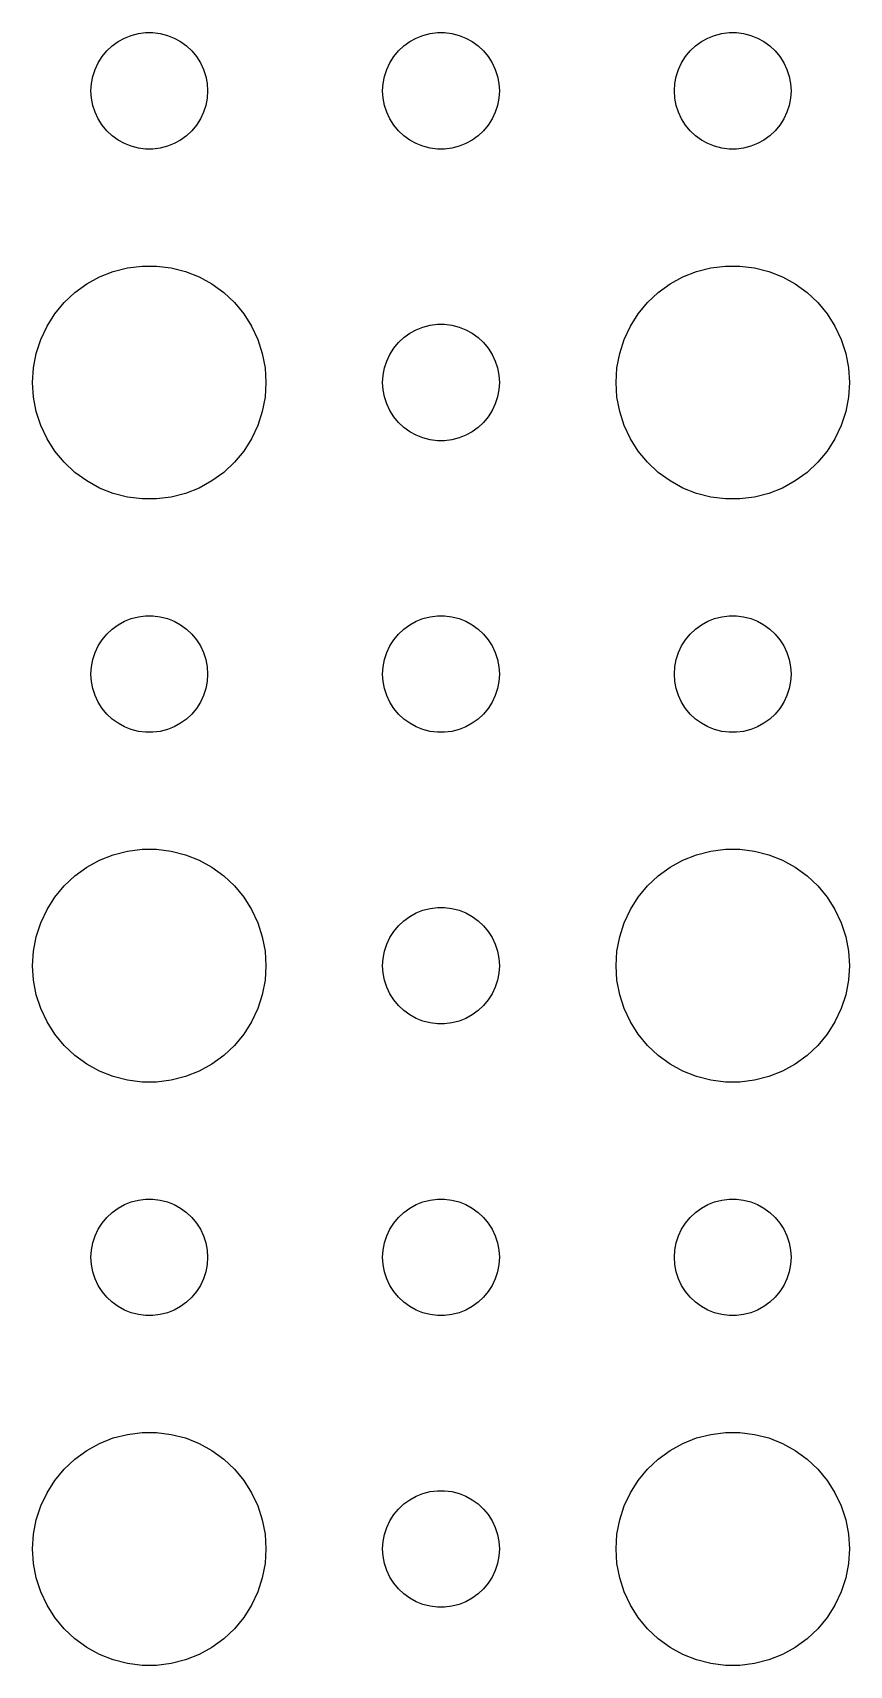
# Model space of a CAD drawing. Header units: metres. Extents: x -142 to 142, y -142 to 142.
# Drawn here: x 57 to 78, y 12.01 to 54 of the extents above; entities that cross this region are included whole.
import ezdxf

# ---------------------------------------------------------------- set-up
doc = ezdxf.new("R2010")
doc.units = ezdxf.units.M

msp = doc.modelspace()

# ---------------------------------------------------------------- linework, layer by layer
for p, q in [((59.0439, 53.6558), (59.1963, 53.7665)), ((59.1963, 53.7665), (59.3613, 53.8572)), ((59.3613, 53.8572), (59.5365, 53.9266)), ((59.5365, 53.9266), (59.7189, 53.9734)), ((59.7189, 53.9734), (59.9058, 53.997)), ((59.9058, 53.997), (60.0942, 53.997)), ((60.0942, 53.997), (60.2811, 53.9734)), ((60.2811, 53.9734), (60.4635, 53.9266)), ((60.4635, 53.9266), (60.6387, 53.8572)), ((60.6387, 53.8572), (60.8037, 53.7665)), ((60.8037, 53.7665), (60.9561, 53.6558)), ((66.5439, 53.6558), (66.6963, 53.7665)), ((66.6963, 53.7665), (66.8613, 53.8572)), ((66.8613, 53.8572), (67.0365, 53.9266)), ((67.0365, 53.9266), (67.2189, 53.9734)), ((67.2189, 53.9734), (67.4058, 53.997)), ((67.4058, 53.997), (67.5942, 53.997)), ((67.5942, 53.997), (67.7811, 53.9734)), ((67.7811, 53.9734), (67.9635, 53.9266)), ((67.9635, 53.9266), (68.1387, 53.8572)), ((68.1387, 53.8572), (68.3037, 53.7665)), ((68.3037, 53.7665), (68.4561, 53.6558)), ((74.0439, 53.6558), (74.1963, 53.7665)), ((74.1963, 53.7665), (74.3613, 53.8572)), ((74.3613, 53.8572), (74.5365, 53.9266)), ((74.5365, 53.9266), (74.7189, 53.9734)), ((74.7189, 53.9734), (74.9058, 53.997)), ((74.9058, 53.997), (75.0942, 53.997)), ((75.0942, 53.997), (75.2811, 53.9734)), ((75.2811, 53.9734), (75.4635, 53.9266)), ((75.4635, 53.9266), (75.6387, 53.8572)), ((75.6387, 53.8572), (75.8037, 53.7665)), ((75.8037, 53.7665), (75.9561, 53.6558)), ((58.6855, 53.2226), (58.7865, 53.3817)), ((58.7865, 53.3817), (58.9065, 53.5268)), ((58.9065, 53.5268), (59.0439, 53.6558)), ((60.9561, 53.6558), (61.0934, 53.5268)), ((61.0934, 53.5268), (61.2135, 53.3817)), ((61.2135, 53.3817), (61.3145, 53.2226)), ((66.1855, 53.2226), (66.2865, 53.3817)), ((66.2865, 53.3817), (66.4065, 53.5268)), ((66.4065, 53.5268), (66.5439, 53.6558)), ((68.4561, 53.6558), (68.5934, 53.5268)), ((68.5934, 53.5268), (68.7135, 53.3817)), ((68.7135, 53.3817), (68.8145, 53.2226)), ((73.6855, 53.2226), (73.7865, 53.3817)), ((73.7865, 53.3817), (73.9065, 53.5268)), ((73.9065, 53.5268), (74.0439, 53.6558)), ((75.9561, 53.6558), (76.0934, 53.5268)), ((76.0934, 53.5268), (76.2135, 53.3817)), ((76.2135, 53.3817), (76.3145, 53.2226)), ((58.5471, 52.873), (58.6053, 53.0522)), ((58.6053, 53.0522), (58.6855, 53.2226)), ((61.3145, 53.2226), (61.3947, 53.0522)), ((61.3947, 53.0522), (61.4529, 52.873)), ((66.0471, 52.873), (66.1053, 53.0522)), ((66.1053, 53.0522), (66.1855, 53.2226)), ((68.8145, 53.2226), (68.8947, 53.0522)), ((68.8947, 53.0522), (68.9529, 52.873)), ((73.5471, 52.873), (73.6053, 53.0522)), ((73.6053, 53.0522), (73.6855, 53.2226)), ((76.3145, 53.2226), (76.3947, 53.0522)), ((76.3947, 53.0522), (76.4529, 52.873)), ((58.5, 52.5), (58.5118, 52.688)), ((58.5118, 52.312), (58.5, 52.5)), ((58.5118, 52.688), (58.5471, 52.873)), ((61.4529, 52.873), (61.4882, 52.688)), ((61.4882, 52.688), (61.5, 52.5)), ((61.5, 52.5), (61.4882, 52.312)), ((66, 52.5), (66.0118, 52.688)), ((66.0118, 52.312), (66, 52.5)), ((66.0118, 52.688), (66.0471, 52.873)), ((68.9529, 52.873), (68.9882, 52.688)), ((68.9882, 52.688), (69, 52.5)), ((69, 52.5), (68.9882, 52.312)), ((73.5, 52.5), (73.5118, 52.688)), ((73.5118, 52.312), (73.5, 52.5)), ((73.5118, 52.688), (73.5471, 52.873)), ((76.4529, 52.873), (76.4882, 52.688)), ((76.4882, 52.688), (76.5, 52.5)), ((76.5, 52.5), (76.4882, 52.312)), ((58.5471, 52.127), (58.5118, 52.312)), ((58.6053, 51.9478), (58.5471, 52.127)), ((61.4529, 52.127), (61.3947, 51.9478)), ((61.4882, 52.312), (61.4529, 52.127)), ((66.0471, 52.127), (66.0118, 52.312)), ((66.1053, 51.9478), (66.0471, 52.127)), ((68.9529, 52.127), (68.8947, 51.9478)), ((68.9882, 52.312), (68.9529, 52.127)), ((73.5471, 52.127), (73.5118, 52.312)), ((73.6053, 51.9478), (73.5471, 52.127)), ((76.4529, 52.127), (76.3947, 51.9478)), ((76.4882, 52.312), (76.4529, 52.127)), ((58.6855, 51.7774), (58.6053, 51.9478)), ((58.7865, 51.6183), (58.6855, 51.7774)), ((61.3145, 51.7774), (61.2135, 51.6183)), ((61.3947, 51.9478), (61.3145, 51.7774)), ((66.1855, 51.7774), (66.1053, 51.9478)), ((66.2865, 51.6183), (66.1855, 51.7774)), ((68.8145, 51.7774), (68.7135, 51.6183)), ((68.8947, 51.9478), (68.8145, 51.7774)), ((73.6855, 51.7774), (73.6053, 51.9478)), ((73.7865, 51.6183), (73.6855, 51.7774)), ((76.3145, 51.7774), (76.2135, 51.6183)), ((76.3947, 51.9478), (76.3145, 51.7774)), ((58.9065, 51.4732), (58.7865, 51.6183)), ((59.0439, 51.3442), (58.9065, 51.4732)), ((59.1963, 51.2335), (59.0439, 51.3442)), ((59.3613, 51.1428), (59.1963, 51.2335)), ((60.8037, 51.2335), (60.6387, 51.1428)), ((60.9561, 51.3442), (60.8037, 51.2335)), ((61.0934, 51.4732), (60.9561, 51.3442)), ((61.2135, 51.6183), (61.0934, 51.4732)), ((66.4065, 51.4732), (66.2865, 51.6183)), ((66.5439, 51.3442), (66.4065, 51.4732)), ((66.6963, 51.2335), (66.5439, 51.3442)), ((66.8613, 51.1428), (66.6963, 51.2335)), ((68.3037, 51.2335), (68.1387, 51.1428)), ((68.4561, 51.3442), (68.3037, 51.2335)), ((68.5934, 51.4732), (68.4561, 51.3442)), ((68.7135, 51.6183), (68.5934, 51.4732)), ((73.9065, 51.4732), (73.7865, 51.6183)), ((74.0439, 51.3442), (73.9065, 51.4732)), ((74.1963, 51.2335), (74.0439, 51.3442)), ((74.3613, 51.1428), (74.1963, 51.2335)), ((75.8037, 51.2335), (75.6387, 51.1428)), ((75.9561, 51.3442), (75.8037, 51.2335)), ((76.0934, 51.4732), (75.9561, 51.3442)), ((76.2135, 51.6183), (76.0934, 51.4732)), ((59.5365, 51.0734), (59.3613, 51.1428)), ((59.7189, 51.0266), (59.5365, 51.0734)), ((59.9058, 51.003), (59.7189, 51.0266)), ((60.0942, 51.003), (59.9058, 51.003)), ((60.2811, 51.0266), (60.0942, 51.003)), ((60.4635, 51.0734), (60.2811, 51.0266)), ((60.6387, 51.1428), (60.4635, 51.0734)), ((67.0365, 51.0734), (66.8613, 51.1428)), ((67.2189, 51.0266), (67.0365, 51.0734)), ((67.4058, 51.003), (67.2189, 51.0266)), ((67.5942, 51.003), (67.4058, 51.003)), ((67.7811, 51.0266), (67.5942, 51.003)), ((67.9635, 51.0734), (67.7811, 51.0266)), ((68.1387, 51.1428), (67.9635, 51.0734)), ((74.5365, 51.0734), (74.3613, 51.1428)), ((74.7189, 51.0266), (74.5365, 51.0734)), ((74.9058, 51.003), (74.7189, 51.0266)), ((75.0942, 51.003), (74.9058, 51.003)), ((75.2811, 51.0266), (75.0942, 51.003)), ((75.4635, 51.0734), (75.2811, 51.0266)), ((75.6387, 51.1428), (75.4635, 51.0734)), ((59.0729, 47.8532), (59.4379, 47.9469)), ((59.4379, 47.9469), (59.8116, 47.9941)), ((59.8116, 47.9941), (60.1884, 47.9941)), ((60.1884, 47.9941), (60.5621, 47.9469)), ((60.5621, 47.9469), (60.927, 47.8532)), ((74.073, 47.8532), (74.4379, 47.9469)), ((74.4379, 47.9469), (74.8116, 47.9941)), ((74.8116, 47.9941), (75.1884, 47.9941)), ((75.1884, 47.9941), (75.5621, 47.9469)), ((75.5621, 47.9469), (75.927, 47.8532)), ((58.0877, 47.3115), (58.3925, 47.533)), ((58.3925, 47.533), (58.7227, 47.7145)), ((58.7227, 47.7145), (59.0729, 47.8532)), ((60.927, 47.8532), (61.2773, 47.7145)), ((61.2773, 47.7145), (61.6075, 47.533)), ((61.6075, 47.533), (61.9123, 47.3115)), ((73.0877, 47.3115), (73.3925, 47.533)), ((73.3925, 47.533), (73.7227, 47.7145)), ((73.7227, 47.7145), (74.073, 47.8532)), ((75.927, 47.8532), (76.2773, 47.7145)), ((76.2773, 47.7145), (76.6075, 47.533)), ((76.6075, 47.533), (76.9123, 47.3115)), ((57.5729, 46.7634), (57.8131, 47.0536)), ((57.8131, 47.0536), (58.0877, 47.3115)), ((61.9123, 47.3115), (62.1869, 47.0536)), ((62.1869, 47.0536), (62.427, 46.7634)), ((72.573, 46.7634), (72.8131, 47.0536)), ((72.8131, 47.0536), (73.0877, 47.3115)), ((76.9123, 47.3115), (77.1869, 47.0536)), ((77.1869, 47.0536), (77.427, 46.7634)), ((57.3711, 46.4453), (57.5729, 46.7634)), ((62.427, 46.7634), (62.6289, 46.4453)), ((72.3711, 46.4453), (72.573, 46.7634)), ((77.427, 46.7634), (77.6289, 46.4453)), ((57.2107, 46.1044), (57.3711, 46.4453)), ((62.6289, 46.4453), (62.7893, 46.1044)), ((66.5439, 46.1558), (66.6963, 46.2665)), ((66.6963, 46.2665), (66.8613, 46.3572)), ((66.8613, 46.3572), (67.0365, 46.4266)), ((67.0365, 46.4266), (67.2189, 46.4734)), ((67.2189, 46.4734), (67.4058, 46.497)), ((67.4058, 46.497), (67.5942, 46.497)), ((67.5942, 46.497), (67.7811, 46.4734)), ((67.7811, 46.4734), (67.9635, 46.4266)), ((67.9635, 46.4266), (68.1387, 46.3572)), ((68.1387, 46.3572), (68.3037, 46.2665)), ((68.3037, 46.2665), (68.4561, 46.1558)), ((72.2107, 46.1044), (72.3711, 46.4453)), ((77.6289, 46.4453), (77.7893, 46.1044)), ((57.0942, 45.7461), (57.2107, 46.1044)), ((62.7893, 46.1044), (62.9057, 45.7461)), ((66.1855, 45.7226), (66.2865, 45.8817)), ((66.2865, 45.8817), (66.4065, 46.0268)), ((66.4065, 46.0268), (66.5439, 46.1558)), ((68.4561, 46.1558), (68.5934, 46.0268)), ((68.5934, 46.0268), (68.7135, 45.8817)), ((68.7135, 45.8817), (68.8145, 45.7226)), ((72.0943, 45.7461), (72.2107, 46.1044)), ((77.7893, 46.1044), (77.9057, 45.7461)), ((57, 45), (57.0237, 45.376)), ((57.0237, 45.376), (57.0942, 45.7461)), ((62.9057, 45.7461), (62.9763, 45.376)), ((62.9763, 45.376), (63, 45)), ((66.0118, 45.188), (66.0471, 45.373)), ((66.0471, 45.373), (66.1053, 45.5522)), ((66.1053, 45.5522), (66.1855, 45.7226)), ((68.8145, 45.7226), (68.8947, 45.5522)), ((68.8947, 45.5522), (68.9529, 45.373)), ((68.9529, 45.373), (68.9882, 45.188)), ((72, 45), (72.0237, 45.376)), ((72.0237, 45.376), (72.0943, 45.7461)), ((77.9057, 45.7461), (77.9763, 45.376)), ((77.9763, 45.376), (78, 45)), ((57.0237, 44.624), (57, 45)), ((63, 45), (62.9763, 44.624)), ((66, 45), (66.0118, 45.188)), ((66.0118, 44.812), (66, 45)), ((68.9882, 45.188), (69, 45)), ((69, 45), (68.9882, 44.812)), ((72.0237, 44.624), (72, 45)), ((78, 45), (77.9763, 44.624)), ((57.0942, 44.2539), (57.0237, 44.624)), ((62.9763, 44.624), (62.9057, 44.2539)), ((66.0471, 44.627), (66.0118, 44.812)), ((66.1053, 44.4478), (66.0471, 44.627)), ((68.9529, 44.627), (68.8947, 44.4478)), ((68.9882, 44.812), (68.9529, 44.627)), ((72.0943, 44.2539), (72.0237, 44.624)), ((77.9763, 44.624), (77.9057, 44.2539)), ((57.2107, 43.8956), (57.0942, 44.2539)), ((62.9057, 44.2539), (62.7893, 43.8956)), ((66.1855, 44.2774), (66.1053, 44.4478)), ((66.2865, 44.1183), (66.1855, 44.2774)), ((66.4065, 43.9732), (66.2865, 44.1183)), ((68.7135, 44.1183), (68.5934, 43.9732)), ((68.8145, 44.2774), (68.7135, 44.1183)), ((68.8947, 44.4478), (68.8145, 44.2774)), ((72.2107, 43.8956), (72.0943, 44.2539)), ((77.9057, 44.2539), (77.7893, 43.8956)), ((57.3711, 43.5547), (57.2107, 43.8956)), ((62.7893, 43.8956), (62.6289, 43.5547)), ((66.5439, 43.8442), (66.4065, 43.9732)), ((66.6963, 43.7335), (66.5439, 43.8442)), ((66.8613, 43.6428), (66.6963, 43.7335)), ((68.3037, 43.7335), (68.1387, 43.6428)), ((68.4561, 43.8442), (68.3037, 43.7335)), ((68.5934, 43.9732), (68.4561, 43.8442)), ((72.3711, 43.5547), (72.2107, 43.8956)), ((77.7893, 43.8956), (77.6289, 43.5547)), ((57.5729, 43.2366), (57.3711, 43.5547)), ((62.6289, 43.5547), (62.427, 43.2366)), ((67.0365, 43.5734), (66.8613, 43.6428)), ((67.2189, 43.5266), (67.0365, 43.5734)), ((67.4058, 43.503), (67.2189, 43.5266)), ((67.5942, 43.503), (67.4058, 43.503)), ((67.7811, 43.5266), (67.5942, 43.503)), ((67.9635, 43.5734), (67.7811, 43.5266)), ((68.1387, 43.6428), (67.9635, 43.5734)), ((72.573, 43.2366), (72.3711, 43.5547)), ((77.6289, 43.5547), (77.427, 43.2366)), ((57.8131, 42.9464), (57.5729, 43.2366)), ((58.0877, 42.6885), (57.8131, 42.9464)), ((62.1869, 42.9464), (61.9123, 42.6885)), ((62.427, 43.2366), (62.1869, 42.9464)), ((72.8131, 42.9464), (72.573, 43.2366)), ((73.0877, 42.6885), (72.8131, 42.9464)), ((77.1869, 42.9464), (76.9123, 42.6885)), ((77.427, 43.2366), (77.1869, 42.9464)), ((58.3925, 42.467), (58.0877, 42.6885)), ((58.7227, 42.2855), (58.3925, 42.467)), ((61.6075, 42.467), (61.2773, 42.2855)), ((61.9123, 42.6885), (61.6075, 42.467)), ((73.3925, 42.467), (73.0877, 42.6885)), ((73.7227, 42.2855), (73.3925, 42.467)), ((76.6075, 42.467), (76.2773, 42.2855)), ((76.9123, 42.6885), (76.6075, 42.467)), ((59.0729, 42.1468), (58.7227, 42.2855)), ((59.4379, 42.0531), (59.0729, 42.1468)), ((59.8116, 42.0059), (59.4379, 42.0531)), ((60.1884, 42.0059), (59.8116, 42.0059)), ((60.5621, 42.0531), (60.1884, 42.0059)), ((60.927, 42.1468), (60.5621, 42.0531)), ((61.2773, 42.2855), (60.927, 42.1468)), ((74.073, 42.1468), (73.7227, 42.2855)), ((74.4379, 42.0531), (74.073, 42.1468)), ((74.8116, 42.0059), (74.4379, 42.0531)), ((75.1884, 42.0059), (74.8116, 42.0059)), ((75.5621, 42.0531), (75.1884, 42.0059)), ((75.927, 42.1468), (75.5621, 42.0531)), ((76.2773, 42.2855), (75.927, 42.1468)), ((58.9065, 38.5268), (59.0439, 38.6558)), ((59.0439, 38.6558), (59.1963, 38.7665)), ((59.1963, 38.7665), (59.3613, 38.8572)), ((59.3613, 38.8572), (59.5365, 38.9266)), ((59.5365, 38.9266), (59.7189, 38.9734)), ((59.7189, 38.9734), (59.9058, 38.997)), ((59.9058, 38.997), (60.0942, 38.997)), ((60.0942, 38.997), (60.2811, 38.9734)), ((60.2811, 38.9734), (60.4635, 38.9266)), ((60.4635, 38.9266), (60.6387, 38.8572)), ((60.6387, 38.8572), (60.8037, 38.7665)), ((60.8037, 38.7665), (60.9561, 38.6558)), ((60.9561, 38.6558), (61.0934, 38.5268)), ((66.4065, 38.5268), (66.5439, 38.6558)), ((66.5439, 38.6558), (66.6963, 38.7665)), ((66.6963, 38.7665), (66.8613, 38.8572)), ((66.8613, 38.8572), (67.0365, 38.9266)), ((67.0365, 38.9266), (67.2189, 38.9734)), ((67.2189, 38.9734), (67.4058, 38.997)), ((67.4058, 38.997), (67.5942, 38.997)), ((67.5942, 38.997), (67.7811, 38.9734)), ((67.7811, 38.9734), (67.9635, 38.9266)), ((67.9635, 38.9266), (68.1387, 38.8572)), ((68.1387, 38.8572), (68.3037, 38.7665)), ((68.3037, 38.7665), (68.4561, 38.6558)), ((68.4561, 38.6558), (68.5934, 38.5268)), ((73.9065, 38.5268), (74.0439, 38.6558)), ((74.0439, 38.6558), (74.1963, 38.7665)), ((74.1963, 38.7665), (74.3613, 38.8572)), ((74.3613, 38.8572), (74.5365, 38.9266)), ((74.5365, 38.9266), (74.7189, 38.9734)), ((74.7189, 38.9734), (74.9058, 38.997)), ((74.9058, 38.997), (75.0942, 38.997)), ((75.0942, 38.997), (75.2811, 38.9734)), ((75.2811, 38.9734), (75.4635, 38.9266)), ((75.4635, 38.9266), (75.6387, 38.8572)), ((75.6387, 38.8572), (75.8037, 38.7665)), ((75.8037, 38.7665), (75.9561, 38.6558)), ((75.9561, 38.6558), (76.0934, 38.5268)), ((58.6053, 38.0522), (58.6855, 38.2226)), ((58.6855, 38.2226), (58.7865, 38.3817)), ((58.7865, 38.3817), (58.9065, 38.5268)), ((61.0934, 38.5268), (61.2135, 38.3817)), ((61.2135, 38.3817), (61.3145, 38.2226)), ((61.3145, 38.2226), (61.3947, 38.0522)), ((66.1053, 38.0522), (66.1855, 38.2226)), ((66.1855, 38.2226), (66.2865, 38.3817)), ((66.2865, 38.3817), (66.4065, 38.5268)), ((68.5934, 38.5268), (68.7135, 38.3817)), ((68.7135, 38.3817), (68.8145, 38.2226)), ((68.8145, 38.2226), (68.8947, 38.0522)), ((73.6053, 38.0522), (73.6855, 38.2226)), ((73.6855, 38.2226), (73.7865, 38.3817)), ((73.7865, 38.3817), (73.9065, 38.5268)), ((76.0934, 38.5268), (76.2135, 38.3817)), ((76.2135, 38.3817), (76.3145, 38.2226)), ((76.3145, 38.2226), (76.3947, 38.0522)), ((58.5118, 37.688), (58.5471, 37.873)), ((58.5471, 37.873), (58.6053, 38.0522)), ((61.3947, 38.0522), (61.4529, 37.873)), ((61.4529, 37.873), (61.4882, 37.688)), ((66.0118, 37.688), (66.0471, 37.873)), ((66.0471, 37.873), (66.1053, 38.0522)), ((68.8947, 38.0522), (68.9529, 37.873)), ((68.9529, 37.873), (68.9882, 37.688)), ((73.5118, 37.688), (73.5471, 37.873)), ((73.5471, 37.873), (73.6053, 38.0522)), ((76.3947, 38.0522), (76.4529, 37.873)), ((76.4529, 37.873), (76.4882, 37.688)), ((58.5, 37.5), (58.5118, 37.688)), ((58.5118, 37.312), (58.5, 37.5)), ((61.4882, 37.688), (61.5, 37.5)), ((61.5, 37.5), (61.4882, 37.312)), ((66, 37.5), (66.0118, 37.688)), ((66.0118, 37.312), (66, 37.5)), ((68.9882, 37.688), (69, 37.5)), ((69, 37.5), (68.9882, 37.312)), ((73.5, 37.5), (73.5118, 37.688)), ((73.5118, 37.312), (73.5, 37.5)), ((76.4882, 37.688), (76.5, 37.5)), ((76.5, 37.5), (76.4882, 37.312)), ((58.5471, 37.127), (58.5118, 37.312)), ((58.6053, 36.9478), (58.5471, 37.127)), ((61.4529, 37.127), (61.3947, 36.9478)), ((61.4882, 37.312), (61.4529, 37.127)), ((66.0471, 37.127), (66.0118, 37.312)), ((66.1053, 36.9478), (66.0471, 37.127)), ((68.9529, 37.127), (68.8947, 36.9478)), ((68.9882, 37.312), (68.9529, 37.127)), ((73.5471, 37.127), (73.5118, 37.312)), ((73.6053, 36.9478), (73.5471, 37.127)), ((76.4529, 37.127), (76.3947, 36.9478)), ((76.4882, 37.312), (76.4529, 37.127)), ((58.6855, 36.7774), (58.6053, 36.9478)), ((58.7865, 36.6183), (58.6855, 36.7774)), ((58.9065, 36.4732), (58.7865, 36.6183)), ((61.2135, 36.6183), (61.0934, 36.4732)), ((61.3145, 36.7774), (61.2135, 36.6183)), ((61.3947, 36.9478), (61.3145, 36.7774)), ((66.1855, 36.7774), (66.1053, 36.9478)), ((66.2865, 36.6183), (66.1855, 36.7774)), ((66.4065, 36.4732), (66.2865, 36.6183)), ((68.7135, 36.6183), (68.5934, 36.4732)), ((68.8145, 36.7774), (68.7135, 36.6183)), ((68.8947, 36.9478), (68.8145, 36.7774)), ((73.6855, 36.7774), (73.6053, 36.9478)), ((73.7865, 36.6183), (73.6855, 36.7774)), ((73.9065, 36.4732), (73.7865, 36.6183)), ((76.2135, 36.6183), (76.0934, 36.4732)), ((76.3145, 36.7774), (76.2135, 36.6183)), ((76.3947, 36.9478), (76.3145, 36.7774)), ((59.0439, 36.3442), (58.9065, 36.4732)), ((59.1963, 36.2335), (59.0439, 36.3442)), ((59.3613, 36.1428), (59.1963, 36.2335)), ((59.5365, 36.0734), (59.3613, 36.1428)), ((60.6387, 36.1428), (60.4635, 36.0734)), ((60.8037, 36.2335), (60.6387, 36.1428)), ((60.9561, 36.3442), (60.8037, 36.2335)), ((61.0934, 36.4732), (60.9561, 36.3442)), ((66.5439, 36.3442), (66.4065, 36.4732)), ((66.6963, 36.2335), (66.5439, 36.3442)), ((66.8613, 36.1428), (66.6963, 36.2335)), ((67.0365, 36.0734), (66.8613, 36.1428)), ((68.1387, 36.1428), (67.9635, 36.0734)), ((68.3037, 36.2335), (68.1387, 36.1428)), ((68.4561, 36.3442), (68.3037, 36.2335)), ((68.5934, 36.4732), (68.4561, 36.3442)), ((74.0439, 36.3442), (73.9065, 36.4732)), ((74.1963, 36.2335), (74.0439, 36.3442)), ((74.3613, 36.1428), (74.1963, 36.2335)), ((74.5365, 36.0734), (74.3613, 36.1428)), ((75.6387, 36.1428), (75.4635, 36.0734)), ((75.8037, 36.2335), (75.6387, 36.1428)), ((75.9561, 36.3442), (75.8037, 36.2335)), ((76.0934, 36.4732), (75.9561, 36.3442)), ((59.7189, 36.0266), (59.5365, 36.0734)), ((59.9058, 36.003), (59.7189, 36.0266)), ((60.0942, 36.003), (59.9058, 36.003)), ((60.2811, 36.0266), (60.0942, 36.003)), ((60.4635, 36.0734), (60.2811, 36.0266)), ((67.2189, 36.0266), (67.0365, 36.0734)), ((67.4058, 36.003), (67.2189, 36.0266)), ((67.5942, 36.003), (67.4058, 36.003)), ((67.7811, 36.0266), (67.5942, 36.003)), ((67.9635, 36.0734), (67.7811, 36.0266)), ((74.7189, 36.0266), (74.5365, 36.0734)), ((74.9058, 36.003), (74.7189, 36.0266)), ((75.0942, 36.003), (74.9058, 36.003)), ((75.2811, 36.0266), (75.0942, 36.003)), ((75.4635, 36.0734), (75.2811, 36.0266)), ((58.7227, 32.7145), (59.0729, 32.8532)), ((59.0729, 32.8532), (59.4379, 32.9469)), ((59.4379, 32.9469), (59.8116, 32.9941)), ((59.8116, 32.9941), (60.1884, 32.9941)), ((60.1884, 32.9941), (60.5621, 32.9469)), ((60.5621, 32.9469), (60.927, 32.8532)), ((60.927, 32.8532), (61.2773, 32.7145)), ((73.7227, 32.7145), (74.073, 32.8532)), ((74.073, 32.8532), (74.4379, 32.9469)), ((74.4379, 32.9469), (74.8116, 32.9941)), ((74.8116, 32.9941), (75.1884, 32.9941)), ((75.1884, 32.9941), (75.5621, 32.9469)), ((75.5621, 32.9469), (75.927, 32.8532)), ((75.927, 32.8532), (76.2773, 32.7145)), ((58.0877, 32.3115), (58.3925, 32.533)), ((58.3925, 32.533), (58.7227, 32.7145)), ((61.2773, 32.7145), (61.6075, 32.533)), ((61.6075, 32.533), (61.9123, 32.3115)), ((73.0877, 32.3115), (73.3925, 32.533)), ((73.3925, 32.533), (73.7227, 32.7145)), ((76.2773, 32.7145), (76.6075, 32.533)), ((76.6075, 32.533), (76.9123, 32.3115)), ((57.5729, 31.7634), (57.8131, 32.0536)), ((57.8131, 32.0536), (58.0877, 32.3115)), ((61.9123, 32.3115), (62.1869, 32.0536)), ((62.1869, 32.0536), (62.427, 31.7634)), ((72.573, 31.7634), (72.8131, 32.0536)), ((72.8131, 32.0536), (73.0877, 32.3115)), ((76.9123, 32.3115), (77.1869, 32.0536)), ((77.1869, 32.0536), (77.427, 31.7634)), ((57.3711, 31.4453), (57.5729, 31.7634)), ((62.427, 31.7634), (62.6289, 31.4453)), ((67.2189, 31.4734), (67.4058, 31.497)), ((67.4058, 31.497), (67.5942, 31.497)), ((67.5942, 31.497), (67.7811, 31.4734)), ((72.3711, 31.4453), (72.573, 31.7634)), ((77.427, 31.7634), (77.6289, 31.4453)), ((57.0942, 30.7461), (57.2107, 31.1044)), ((57.2107, 31.1044), (57.3711, 31.4453)), ((62.6289, 31.4453), (62.7893, 31.1044)), ((62.7893, 31.1044), (62.9057, 30.7461)), ((66.4065, 31.0268), (66.5439, 31.1558)), ((66.5439, 31.1558), (66.6963, 31.2665)), ((66.6963, 31.2665), (66.8613, 31.3572)), ((66.8613, 31.3572), (67.0365, 31.4266)), ((67.0365, 31.4266), (67.2189, 31.4734)), ((67.7811, 31.4734), (67.9635, 31.4266)), ((67.9635, 31.4266), (68.1387, 31.3572)), ((68.1387, 31.3572), (68.3037, 31.2665)), ((68.3037, 31.2665), (68.4561, 31.1558)), ((68.4561, 31.1558), (68.5934, 31.0268)), ((72.0943, 30.7461), (72.2107, 31.1044)), ((72.2107, 31.1044), (72.3711, 31.4453)), ((77.6289, 31.4453), (77.7893, 31.1044)), ((77.7893, 31.1044), (77.9057, 30.7461)), ((57.0237, 30.376), (57.0942, 30.7461)), ((62.9057, 30.7461), (62.9763, 30.376)), ((66.1053, 30.5522), (66.1855, 30.7226)), ((66.1855, 30.7226), (66.2865, 30.8817)), ((66.2865, 30.8817), (66.4065, 31.0268)), ((68.5934, 31.0268), (68.7135, 30.8817)), ((68.7135, 30.8817), (68.8145, 30.7226)), ((68.8145, 30.7226), (68.8947, 30.5522)), ((72.0237, 30.376), (72.0943, 30.7461)), ((77.9057, 30.7461), (77.9763, 30.376)), ((57, 30), (57.0237, 30.376)), ((62.9763, 30.376), (63, 30)), ((66.0118, 30.188), (66.0471, 30.373)), ((66.0471, 30.373), (66.1053, 30.5522)), ((68.8947, 30.5522), (68.9529, 30.373)), ((68.9529, 30.373), (68.9882, 30.188)), ((72, 30), (72.0237, 30.376)), ((77.9763, 30.376), (78, 30)), ((57.0237, 29.624), (57, 30)), ((63, 30), (62.9763, 29.624)), ((66, 30), (66.0118, 30.188)), ((66.0118, 29.812), (66, 30)), ((68.9882, 30.188), (69, 30)), ((69, 30), (68.9882, 29.812)), ((72.0237, 29.624), (72, 30)), ((78, 30), (77.9763, 29.624)), ((57.0942, 29.2539), (57.0237, 29.624)), ((62.9763, 29.624), (62.9057, 29.2539)), ((66.0471, 29.627), (66.0118, 29.812)), ((66.1053, 29.4478), (66.0471, 29.627)), ((66.1855, 29.2774), (66.1053, 29.4478)), ((68.8947, 29.4478), (68.8145, 29.2774)), ((68.9529, 29.627), (68.8947, 29.4478)), ((68.9882, 29.812), (68.9529, 29.627)), ((72.0943, 29.2539), (72.0237, 29.624)), ((77.9763, 29.624), (77.9057, 29.2539)), ((57.2107, 28.8956), (57.0942, 29.2539)), ((62.9057, 29.2539), (62.7893, 28.8956)), ((66.2865, 29.1183), (66.1855, 29.2774)), ((66.4065, 28.9732), (66.2865, 29.1183)), ((68.7135, 29.1183), (68.5934, 28.9732)), ((68.8145, 29.2774), (68.7135, 29.1183)), ((72.2107, 28.8956), (72.0943, 29.2539)), ((77.9057, 29.2539), (77.7893, 28.8956)), ((57.3711, 28.5547), (57.2107, 28.8956)), ((57.5729, 28.2366), (57.3711, 28.5547)), ((62.6289, 28.5547), (62.427, 28.2366)), ((62.7893, 28.8956), (62.6289, 28.5547)), ((66.5439, 28.8442), (66.4065, 28.9732)), ((66.6963, 28.7335), (66.5439, 28.8442)), ((66.8613, 28.6427), (66.6963, 28.7335)), ((67.0365, 28.5734), (66.8613, 28.6427)), ((67.2189, 28.5266), (67.0365, 28.5734)), ((67.9635, 28.5734), (67.7811, 28.5266)), ((68.1387, 28.6427), (67.9635, 28.5734)), ((68.3037, 28.7335), (68.1387, 28.6427)), ((68.4561, 28.8442), (68.3037, 28.7335)), ((68.5934, 28.9732), (68.4561, 28.8442)), ((72.3711, 28.5547), (72.2107, 28.8956)), ((72.573, 28.2366), (72.3711, 28.5547)), ((77.6289, 28.5547), (77.427, 28.2366)), ((77.7893, 28.8956), (77.6289, 28.5547)), ((57.8131, 27.9464), (57.5729, 28.2366)), ((62.427, 28.2366), (62.1869, 27.9464)), ((67.4058, 28.503), (67.2189, 28.5266)), ((67.5942, 28.503), (67.4058, 28.503)), ((67.7811, 28.5266), (67.5942, 28.503)), ((72.8131, 27.9464), (72.573, 28.2366)), ((77.427, 28.2366), (77.1869, 27.9464)), ((58.0877, 27.6884), (57.8131, 27.9464)), ((62.1869, 27.9464), (61.9123, 27.6884)), ((73.0877, 27.6884), (72.8131, 27.9464)), ((77.1869, 27.9464), (76.9123, 27.6884)), ((58.3925, 27.467), (58.0877, 27.6884)), ((58.7227, 27.2855), (58.3925, 27.467)), ((61.6075, 27.467), (61.2773, 27.2855)), ((61.9123, 27.6884), (61.6075, 27.467)), ((73.3925, 27.467), (73.0877, 27.6884)), ((73.7227, 27.2855), (73.3925, 27.467)), ((76.6075, 27.467), (76.2773, 27.2855)), ((76.9123, 27.6884), (76.6075, 27.467)), ((59.0729, 27.1468), (58.7227, 27.2855)), ((59.4379, 27.0531), (59.0729, 27.1468)), ((59.8116, 27.0059), (59.4379, 27.0531)), ((60.1884, 27.0059), (59.8116, 27.0059)), ((60.5621, 27.0531), (60.1884, 27.0059)), ((60.927, 27.1468), (60.5621, 27.0531)), ((61.2773, 27.2855), (60.927, 27.1468)), ((74.073, 27.1468), (73.7227, 27.2855)), ((74.4379, 27.0531), (74.073, 27.1468)), ((74.8116, 27.0059), (74.4379, 27.0531)), ((75.1884, 27.0059), (74.8116, 27.0059)), ((75.5621, 27.0531), (75.1884, 27.0059)), ((75.927, 27.1468), (75.5621, 27.0531)), ((76.2773, 27.2855), (75.927, 27.1468)), ((59.5365, 23.9266), (59.7189, 23.9734)), ((59.7189, 23.9734), (59.9058, 23.997)), ((59.9058, 23.997), (60.0942, 23.997)), ((60.0942, 23.997), (60.2811, 23.9734)), ((60.2811, 23.9734), (60.4635, 23.9266)), ((67.0365, 23.9266), (67.2189, 23.9734)), ((67.2189, 23.9734), (67.4058, 23.997)), ((67.4058, 23.997), (67.5942, 23.997)), ((67.5942, 23.997), (67.7811, 23.9734)), ((67.7811, 23.9734), (67.9635, 23.9266)), ((74.5365, 23.9266), (74.7189, 23.9734)), ((74.7189, 23.9734), (74.9058, 23.997)), ((74.9058, 23.997), (75.0942, 23.997)), ((75.0942, 23.997), (75.2811, 23.9734)), ((75.2811, 23.9734), (75.4635, 23.9266)), ((58.7865, 23.3817), (58.9065, 23.5268)), ((58.9065, 23.5268), (59.0439, 23.6558)), ((59.0439, 23.6558), (59.1963, 23.7665)), ((59.1963, 23.7665), (59.3613, 23.8572)), ((59.3613, 23.8572), (59.5365, 23.9266)), ((60.4635, 23.9266), (60.6387, 23.8572)), ((60.6387, 23.8572), (60.8037, 23.7665)), ((60.8037, 23.7665), (60.9561, 23.6558)), ((60.9561, 23.6558), (61.0934, 23.5268)), ((61.0934, 23.5268), (61.2135, 23.3817)), ((66.2865, 23.3817), (66.4065, 23.5268)), ((66.4065, 23.5268), (66.5439, 23.6558)), ((66.5439, 23.6558), (66.6963, 23.7665)), ((66.6963, 23.7665), (66.8613, 23.8572)), ((66.8613, 23.8572), (67.0365, 23.9266)), ((67.9635, 23.9266), (68.1387, 23.8572)), ((68.1387, 23.8572), (68.3037, 23.7665)), ((68.3037, 23.7665), (68.4561, 23.6558)), ((68.4561, 23.6558), (68.5934, 23.5268)), ((68.5934, 23.5268), (68.7135, 23.3817)), ((73.7865, 23.3817), (73.9065, 23.5268)), ((73.9065, 23.5268), (74.0439, 23.6558)), ((74.0439, 23.6558), (74.1963, 23.7665)), ((74.1963, 23.7665), (74.3613, 23.8572)), ((74.3613, 23.8572), (74.5365, 23.9266)), ((75.4635, 23.9266), (75.6387, 23.8572)), ((75.6387, 23.8572), (75.8037, 23.7665)), ((75.8037, 23.7665), (75.9561, 23.6558)), ((75.9561, 23.6558), (76.0934, 23.5268)), ((76.0934, 23.5268), (76.2135, 23.3817)), ((58.6053, 23.0522), (58.6855, 23.2226)), ((58.6855, 23.2226), (58.7865, 23.3817)), ((61.2135, 23.3817), (61.3145, 23.2226)), ((61.3145, 23.2226), (61.3947, 23.0522)), ((66.1053, 23.0522), (66.1855, 23.2226)), ((66.1855, 23.2226), (66.2865, 23.3817)), ((68.7135, 23.3817), (68.8145, 23.2226)), ((68.8145, 23.2226), (68.8947, 23.0522)), ((73.6053, 23.0522), (73.6855, 23.2226)), ((73.6855, 23.2226), (73.7865, 23.3817)), ((76.2135, 23.3817), (76.3145, 23.2226)), ((76.3145, 23.2226), (76.3947, 23.0522)), ((58.5, 22.5), (58.5118, 22.688)), ((58.5118, 22.688), (58.5471, 22.873)), ((58.5471, 22.873), (58.6053, 23.0522)), ((61.3947, 23.0522), (61.4529, 22.873)), ((61.4529, 22.873), (61.4882, 22.688)), ((61.4882, 22.688), (61.5, 22.5)), ((66, 22.5), (66.0118, 22.688)), ((66.0118, 22.688), (66.0471, 22.873)), ((66.0471, 22.873), (66.1053, 23.0522)), ((68.8947, 23.0522), (68.9529, 22.873)), ((68.9529, 22.873), (68.9882, 22.688)), ((68.9882, 22.688), (69, 22.5)), ((73.5, 22.5), (73.5118, 22.688)), ((73.5118, 22.688), (73.5471, 22.873)), ((73.5471, 22.873), (73.6053, 23.0522)), ((76.3947, 23.0522), (76.4529, 22.873)), ((76.4529, 22.873), (76.4882, 22.688)), ((76.4882, 22.688), (76.5, 22.5)), ((58.5118, 22.312), (58.5, 22.5)), ((58.5471, 22.127), (58.5118, 22.312)), ((61.4882, 22.312), (61.4529, 22.127)), ((61.5, 22.5), (61.4882, 22.312)), ((66.0118, 22.312), (66, 22.5)), ((66.0471, 22.127), (66.0118, 22.312)), ((68.9882, 22.312), (68.9529, 22.127)), ((69, 22.5), (68.9882, 22.312)), ((73.5118, 22.312), (73.5, 22.5)), ((73.5471, 22.127), (73.5118, 22.312)), ((76.4882, 22.312), (76.4529, 22.127)), ((76.5, 22.5), (76.4882, 22.312)), ((58.6053, 21.9478), (58.5471, 22.127)), ((58.6855, 21.7774), (58.6053, 21.9478)), ((61.3947, 21.9478), (61.3145, 21.7774)), ((61.4529, 22.127), (61.3947, 21.9478)), ((66.1053, 21.9478), (66.0471, 22.127)), ((66.1855, 21.7774), (66.1053, 21.9478)), ((68.8947, 21.9478), (68.8145, 21.7774)), ((68.9529, 22.127), (68.8947, 21.9478)), ((73.6053, 21.9478), (73.5471, 22.127)), ((73.6855, 21.7774), (73.6053, 21.9478)), ((76.3947, 21.9478), (76.3145, 21.7774)), ((76.4529, 22.127), (76.3947, 21.9478)), ((58.7865, 21.6183), (58.6855, 21.7774)), ((58.9065, 21.4732), (58.7865, 21.6183)), ((59.0439, 21.3442), (58.9065, 21.4732)), ((61.0934, 21.4732), (60.9561, 21.3442)), ((61.2135, 21.6183), (61.0934, 21.4732)), ((61.3145, 21.7774), (61.2135, 21.6183)), ((66.2865, 21.6183), (66.1855, 21.7774)), ((66.4065, 21.4732), (66.2865, 21.6183)), ((66.5439, 21.3442), (66.4065, 21.4732)), ((68.5934, 21.4732), (68.4561, 21.3442)), ((68.7135, 21.6183), (68.5934, 21.4732)), ((68.8145, 21.7774), (68.7135, 21.6183)), ((73.7865, 21.6183), (73.6855, 21.7774)), ((73.9065, 21.4732), (73.7865, 21.6183)), ((74.0439, 21.3442), (73.9065, 21.4732)), ((76.0934, 21.4732), (75.9561, 21.3442)), ((76.2135, 21.6183), (76.0934, 21.4732)), ((76.3145, 21.7774), (76.2135, 21.6183)), ((59.1963, 21.2335), (59.0439, 21.3442)), ((59.3613, 21.1427), (59.1963, 21.2335)), ((59.5365, 21.0734), (59.3613, 21.1427)), ((59.7189, 21.0266), (59.5365, 21.0734)), ((59.9058, 21.003), (59.7189, 21.0266)), ((60.0942, 21.003), (59.9058, 21.003)), ((60.2811, 21.0266), (60.0942, 21.003)), ((60.4635, 21.0734), (60.2811, 21.0266)), ((60.6387, 21.1427), (60.4635, 21.0734)), ((60.8037, 21.2335), (60.6387, 21.1427)), ((60.9561, 21.3442), (60.8037, 21.2335)), ((66.6963, 21.2335), (66.5439, 21.3442)), ((66.8613, 21.1427), (66.6963, 21.2335)), ((67.0365, 21.0734), (66.8613, 21.1427)), ((67.2189, 21.0266), (67.0365, 21.0734)), ((67.4058, 21.003), (67.2189, 21.0266)), ((67.5942, 21.003), (67.4058, 21.003)), ((67.7811, 21.0266), (67.5942, 21.003)), ((67.9635, 21.0734), (67.7811, 21.0266)), ((68.1387, 21.1427), (67.9635, 21.0734)), ((68.3037, 21.2335), (68.1387, 21.1427)), ((68.4561, 21.3442), (68.3037, 21.2335)), ((74.1963, 21.2335), (74.0439, 21.3442)), ((74.3613, 21.1427), (74.1963, 21.2335)), ((74.5365, 21.0734), (74.3613, 21.1427)), ((74.7189, 21.0266), (74.5365, 21.0734)), ((74.9058, 21.003), (74.7189, 21.0266)), ((75.0942, 21.003), (74.9058, 21.003)), ((75.2811, 21.0266), (75.0942, 21.003)), ((75.4635, 21.0734), (75.2811, 21.0266)), ((75.6387, 21.1427), (75.4635, 21.0734)), ((75.8037, 21.2335), (75.6387, 21.1427)), ((75.9561, 21.3442), (75.8037, 21.2335)), ((58.3925, 17.533), (58.7227, 17.7145)), ((58.7227, 17.7145), (59.0729, 17.8532)), ((59.0729, 17.8532), (59.4379, 17.9469)), ((59.4379, 17.9469), (59.8116, 17.9941)), ((59.8116, 17.9941), (60.1884, 17.9941)), ((60.1884, 17.9941), (60.5621, 17.9469)), ((60.5621, 17.9469), (60.927, 17.8532)), ((60.927, 17.8532), (61.2773, 17.7145)), ((61.2773, 17.7145), (61.6075, 17.533)), ((73.3925, 17.533), (73.7227, 17.7145)), ((73.7227, 17.7145), (74.073, 17.8532)), ((74.073, 17.8532), (74.4379, 17.9469)), ((74.4379, 17.9469), (74.8116, 17.9941)), ((74.8116, 17.9941), (75.1884, 17.9941)), ((75.1884, 17.9941), (75.5621, 17.9469)), ((75.5621, 17.9469), (75.927, 17.8532)), ((75.927, 17.8532), (76.2773, 17.7145)), ((76.2773, 17.7145), (76.6075, 17.533)), ((57.8131, 17.0536), (58.0877, 17.3115)), ((58.0877, 17.3115), (58.3925, 17.533)), ((61.6075, 17.533), (61.9123, 17.3115)), ((61.9123, 17.3115), (62.1869, 17.0536)), ((72.8131, 17.0536), (73.0877, 17.3115)), ((73.0877, 17.3115), (73.3925, 17.533)), ((76.6075, 17.533), (76.9123, 17.3115)), ((76.9123, 17.3115), (77.1869, 17.0536)), ((57.5729, 16.7634), (57.8131, 17.0536)), ((62.1869, 17.0536), (62.427, 16.7634)), ((72.573, 16.7634), (72.8131, 17.0536)), ((77.1869, 17.0536), (77.427, 16.7634)), ((57.2107, 16.1044), (57.3711, 16.4453)), ((57.3711, 16.4453), (57.5729, 16.7634)), ((62.427, 16.7634), (62.6289, 16.4453)), ((62.6289, 16.4453), (62.7893, 16.1044)), ((66.8613, 16.3572), (67.0365, 16.4266)), ((67.0365, 16.4266), (67.2189, 16.4734)), ((67.2189, 16.4734), (67.4058, 16.497)), ((67.4058, 16.497), (67.5942, 16.497)), ((67.5942, 16.497), (67.7811, 16.4734)), ((67.7811, 16.4734), (67.9635, 16.4266)), ((67.9635, 16.4266), (68.1387, 16.3572)), ((72.2107, 16.1044), (72.3711, 16.4453)), ((72.3711, 16.4453), (72.573, 16.7634)), ((77.427, 16.7634), (77.6289, 16.4453)), ((77.6289, 16.4453), (77.7893, 16.1044)), ((57.0942, 15.7461), (57.2107, 16.1044)), ((62.7893, 16.1044), (62.9057, 15.7461)), ((66.2865, 15.8817), (66.4065, 16.0268)), ((66.4065, 16.0268), (66.5439, 16.1558)), ((66.5439, 16.1558), (66.6963, 16.2665)), ((66.6963, 16.2665), (66.8613, 16.3572)), ((68.1387, 16.3572), (68.3037, 16.2665)), ((68.3037, 16.2665), (68.4561, 16.1558)), ((68.4561, 16.1558), (68.5934, 16.0268)), ((68.5934, 16.0268), (68.7135, 15.8817)), ((72.0943, 15.7461), (72.2107, 16.1044)), ((77.7893, 16.1044), (77.9057, 15.7461)), ((57.0237, 15.376), (57.0942, 15.7461)), ((62.9057, 15.7461), (62.9763, 15.376)), ((66.0471, 15.373), (66.1053, 15.5522)), ((66.1053, 15.5522), (66.1855, 15.7226)), ((66.1855, 15.7226), (66.2865, 15.8817)), ((68.7135, 15.8817), (68.8145, 15.7226)), ((68.8145, 15.7226), (68.8947, 15.5522)), ((68.8947, 15.5522), (68.9529, 15.373)), ((72.0237, 15.376), (72.0943, 15.7461)), ((77.9057, 15.7461), (77.9763, 15.376)), ((57, 15), (57.0237, 15.376)), ((62.9763, 15.376), (63, 15)), ((66, 15), (66.0118, 15.188)), ((66.0118, 15.188), (66.0471, 15.373)), ((68.9529, 15.373), (68.9882, 15.188)), ((68.9882, 15.188), (69, 15)), ((72, 15), (72.0237, 15.376)), ((77.9763, 15.376), (78, 15)), ((57.0237, 14.624), (57, 15)), ((63, 15), (62.9763, 14.624)), ((66.0118, 14.812), (66, 15)), ((66.0471, 14.627), (66.0118, 14.812)), ((68.9882, 14.812), (68.9529, 14.627)), ((69, 15), (68.9882, 14.812)), ((72.0237, 14.624), (72, 15)), ((78, 15), (77.9763, 14.624)), ((57.0942, 14.2539), (57.0237, 14.624)), ((62.9763, 14.624), (62.9057, 14.2539)), ((66.1053, 14.4478), (66.0471, 14.627)), ((66.1855, 14.2774), (66.1053, 14.4478)), ((66.2865, 14.1183), (66.1855, 14.2774)), ((68.8145, 14.2774), (68.7135, 14.1183)), ((68.8947, 14.4478), (68.8145, 14.2774)), ((68.9529, 14.627), (68.8947, 14.4478)), ((72.0943, 14.2539), (72.0237, 14.624)), ((77.9763, 14.624), (77.9057, 14.2539)), ((57.2107, 13.8956), (57.0942, 14.2539)), ((57.3711, 13.5547), (57.2107, 13.8956)), ((62.7893, 13.8956), (62.6289, 13.5547)), ((62.9057, 14.2539), (62.7893, 13.8956)), ((66.4065, 13.9732), (66.2865, 14.1183)), ((66.5439, 13.8442), (66.4065, 13.9732)), ((68.5934, 13.9732), (68.4561, 13.8442)), ((68.7135, 14.1183), (68.5934, 13.9732)), ((72.2107, 13.8956), (72.0943, 14.2539)), ((72.3711, 13.5547), (72.2107, 13.8956)), ((77.7893, 13.8956), (77.6289, 13.5547)), ((77.9057, 14.2539), (77.7893, 13.8956)), ((57.5729, 13.2366), (57.3711, 13.5547)), ((62.6289, 13.5547), (62.427, 13.2366)), ((66.6963, 13.7335), (66.5439, 13.8442)), ((66.8613, 13.6427), (66.6963, 13.7335)), ((67.0365, 13.5734), (66.8613, 13.6427)), ((67.2189, 13.5266), (67.0365, 13.5734)), ((67.4058, 13.5029), (67.2189, 13.5266)), ((67.5942, 13.5029), (67.4058, 13.5029)), ((67.7811, 13.5266), (67.5942, 13.5029)), ((67.9635, 13.5734), (67.7811, 13.5266)), ((68.1387, 13.6427), (67.9635, 13.5734)), ((68.3037, 13.7335), (68.1387, 13.6427)), ((68.4561, 13.8442), (68.3037, 13.7335)), ((72.573, 13.2366), (72.3711, 13.5547)), ((77.6289, 13.5547), (77.427, 13.2366)), ((57.8131, 12.9464), (57.5729, 13.2366)), ((62.427, 13.2366), (62.1869, 12.9464)), ((72.8131, 12.9464), (72.573, 13.2366)), ((77.427, 13.2366), (77.1869, 12.9464)), ((58.0877, 12.6884), (57.8131, 12.9464)), ((58.3925, 12.467), (58.0877, 12.6884)), ((61.9123, 12.6884), (61.6075, 12.467)), ((62.1869, 12.9464), (61.9123, 12.6884)), ((73.0877, 12.6884), (72.8131, 12.9464)), ((73.3925, 12.467), (73.0877, 12.6884)), ((76.9123, 12.6884), (76.6075, 12.467)), ((77.1869, 12.9464), (76.9123, 12.6884)), ((58.7227, 12.2855), (58.3925, 12.467)), ((59.0729, 12.1468), (58.7227, 12.2855)), ((61.2773, 12.2855), (60.927, 12.1468)), ((61.6075, 12.467), (61.2773, 12.2855)), ((73.7227, 12.2855), (73.3925, 12.467)), ((74.073, 12.1468), (73.7227, 12.2855)), ((76.2773, 12.2855), (75.927, 12.1468)), ((76.6075, 12.467), (76.2773, 12.2855)), ((59.4379, 12.0531), (59.0729, 12.1468)), ((59.8116, 12.0059), (59.4379, 12.0531)), ((60.1884, 12.0059), (59.8116, 12.0059)), ((60.5621, 12.0531), (60.1884, 12.0059)), ((60.927, 12.1468), (60.5621, 12.0531)), ((74.4379, 12.0531), (74.073, 12.1468)), ((74.8116, 12.0059), (74.4379, 12.0531)), ((75.1884, 12.0059), (74.8116, 12.0059)), ((75.5621, 12.0531), (75.1884, 12.0059)), ((75.927, 12.1468), (75.5621, 12.0531))]:
    msp.add_line(p, q)

doc.saveas('drawing.dxf')
